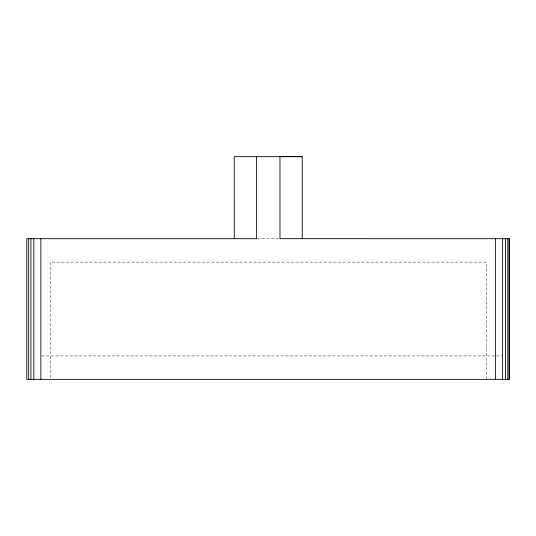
<?xml version="1.0" encoding="UTF-8"?>
<svg xmlns="http://www.w3.org/2000/svg" width="536" height="536" viewBox="0 0 536 536"><rect width="100%" height="100%" fill="white"/><g stroke="black" fill="none" stroke-linecap="round" stroke-linejoin="round"><path stroke-width="0.4" stroke-dasharray="2.68 2.01" d="M257.354 238.714L279.122 238.714M41.701 355.917L494.775 355.917M496.396 355.917L501.863 355.917M486.239 379.354L486.239 262.151L50.243 262.151L50.243 379.354"/><path stroke-width="0.8" d="M256.523 156.659L256.523 238.701L26.8 238.714L26.8 379.354L509.2 379.354L509.2 238.714L279.98 238.694L279.973 156.653L302.224 156.666L302.23 238.708M302.224 156.666L234.252 156.666L234.259 238.714M509.2 238.714L509.2 379.354M507.793 238.714L507.793 379.354M505.562 238.714L505.562 379.354M502.647 238.714L502.647 379.354M495.612 238.714L495.612 379.354M40.863 238.714L40.863 379.354M33.835 238.714L33.835 379.354M30.921 238.714L30.921 379.354M28.683 238.714L28.683 379.354"/></g></svg>
